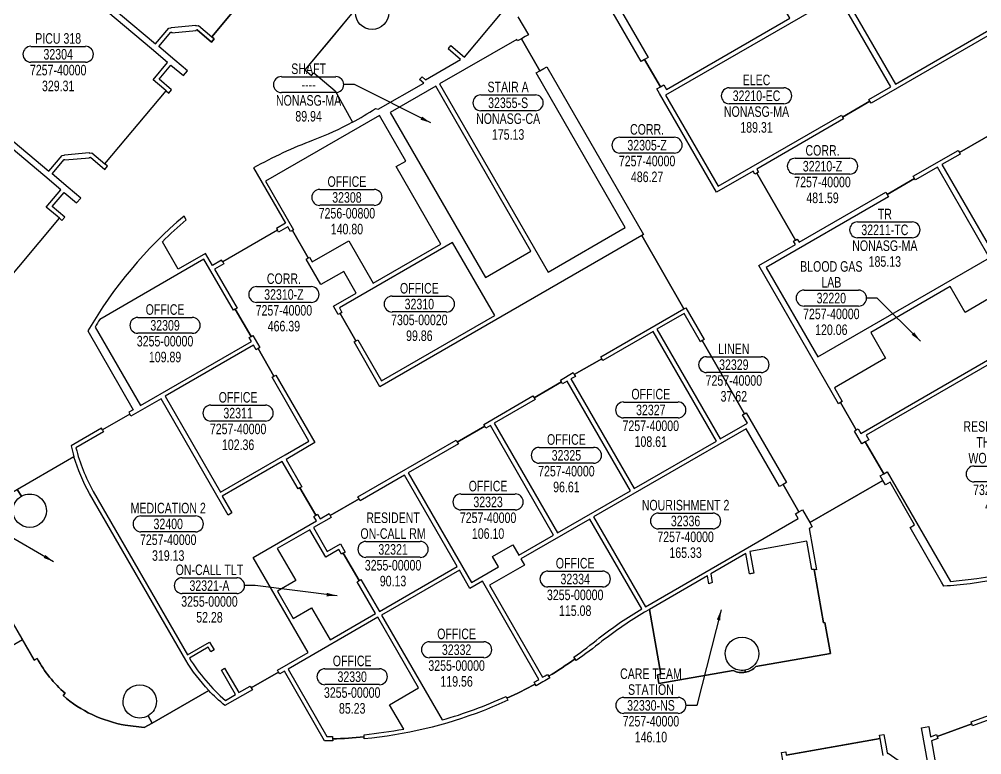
# Model space of a CAD drawing. Extents: x -1957 to 1851, y 4765 to 7321.
# Drawn here: x -1325 to -230, y 5329 to 6165 of the extents above; entities that cross this region are included whole.
import ezdxf
from ezdxf.enums import TextEntityAlignment as Align

# ---------------------------------------------------------------- set-up
doc = ezdxf.new("R2010")
doc.units = 0
doc.header["$LTSCALE"] = 48
doc.header["$MEASUREMENT"] = 0
doc.layers.get('0').update_dxf_attribs({"linetype": 'CONTINUOUS'})
for name, color, linetype in [('AREA', 3, 'CONTINUOUS'), ('AREA2', 1, 'CONTINUOUS'), ('COSTC', 6, 'CONTINUOUS'), ('PLINE2', 5, 'CONTINUOUS'), ('ROOMNA', 4, 'CONTINUOUS'), ('ROOMNO', 4, 'CONTINUOUS'), ('ROOMOV', 4, 'CONTINUOUS')]:
    doc.layers.add(name, color=color, linetype=linetype)
doc.dimstyles.get("Standard").update_dxf_attribs({"dimtxt": 0.18, "dimasz": 12, "dimexe": 0.18, "dimexo": 0.0625, "dimgap": 0.09, "dimtad": 0, "dimtih": 1, "dimtoh": 1, "dimdec": 4, "dimzin": 0, "dimtxsty": 'STANDARD', "dimcen": 0.09, "dimazin": 3, "dimtfac": 1, "dimtdec": 4, "dimtofl": 0, "dimtmove": 0, "dimatfit": 3, "dimtolj": 1, "dimtzin": 0})

# ---------------------------------------------------------------- blocks, each defined once
blk = doc.blocks.new('ROOM')
at = {"layer": 'ROOMOV'}
for p, q in [((-31, 9), (31, 9)), ((31, -9), (-31, -9))]:
    blk.add_line(p, q, dxfattribs=at)
for centre, start, end in [((-31, 0), 90, 270), ((31, 0), 270, 90)]:
    blk.add_arc(centre, 9.04, start, end, dxfattribs=at)
at = {"width": 0.75, "flags": 1}
for tag, p in [('FLFIN', (-60, -36)), ('ICRA', (60, -36)), ('FLTYPE', (-60, -48)), ('USER1', (60, -48)), ('FLCOND', (-60, -60)), ('USER2', (60, -60)), ('WLFIN', (-60, -72)), ('SITE', (-24, -72)), ('UCODE', (24, -72)), ('USER3', (60, -72)), ('WLTYPE', (-60, -84)), ('BLDG', (-24, -84)), ('UDESC', (24, -84)), ('USER4', (60, -84)), ('WLCOND', (-60, -96)), ('FLR', (-24, -96)), ('FCODE', (24, -96)), ('USER5', (60, -96)), ('CLFIN', (-60, -108)), ('COSTCD', (-24, -108)), ('FDESC', (24, -108)), ('USER6', (60, -108)), ('CLTYPE', (-60, -120)), ('DEPTD', (-24, -120)), ('DIVISION', (24, -120)), ('USER7', (60, -120)), ('CLCOND', (-60, -132)), ('RDES', (-24, -132)), ('CONTACT', (24, -132)), ('USER8', (60, -132)), ('CLHT', (-60, -144)), ('CHDATE', (-24, -144)), ('OCCUP', (24, -144)), ('BLOCK', (60, -144)), ('BASE', (-60, -156)), ('CBACK', (-24, -156)), ('PRCONTACT', (24, -156)), ('BLOCK2', (60, -156))]:
    blk.add_attdef(tag, text='', height=6, dxfattribs=at).set_placement(p, align=Align.MIDDLE_CENTER)
at = {"layer": 'AREA', "width": 0.75}
blk.add_attdef('AREA', text='', height=12, dxfattribs=at).set_placement((0, -36), align=Align.MIDDLE_CENTER)
at = {"layer": 'AREA2', "width": 0.75}
blk.add_attdef('AREA2', text='', height=12, dxfattribs=at).set_placement((0, -36), align=Align.MIDDLE_CENTER)
at = {"layer": 'COSTC', "width": 0.75}
blk.add_attdef('COSTC', text='', height=12, dxfattribs=at).set_placement((0, -18), align=Align.MIDDLE_CENTER)
at = {"layer": 'ROOMNA', "width": 0.75}
for tag, p in [('RMNAA', (0, 54)), ('RMNAB', (0, 36)), ('RMNAC', (0, 18))]:
    blk.add_attdef(tag, text='', height=12, dxfattribs=at).set_placement(p, align=Align.MIDDLE_CENTER)
at = {"layer": 'ROOMNO', "width": 0.75}
blk.add_attdef('RMNU', text='', height=12, dxfattribs=at).set_placement((0, 0), align=Align.MIDDLE_CENTER)

msp = doc.modelspace()

# ---------------------------------------------------------------- linework, layer by layer
at = {"layer": 'PLINE2', "color": 6}
for points in [[(-317.1, 6284), (-383.5, 6398.9), (-672.7, 6231.8), (-609.1, 6121.6), (-613.1, 6119.3), (-595.1, 6088.2), (-591.1, 6090.5), (-588.1, 6085.3), (-447.8, 6166.3), (-466.1, 6197.9)], [(-131.8, 6201.6), (-133, 6203.7), (-129.6, 6205.7), (-207.9, 6341.4), (-406.1, 6227), (-327.7, 6091.3), (-195.4, 6167.7), (-194.2, 6165.6)], [(-393, 6192.1), (-589.3, 6078.8), (-529.4, 5975), (-389.2, 6055.9), (-387.9, 6053.8), (-356.7, 6071.8), (-357.9, 6073.8), (-333, 6088.2)], [(-753.2, 6142.8), (-757.6, 6140.3), (-758.6, 6142), (-846.3, 6091.4), (-722.8, 5877.5), (-635.1, 5928.1), (-736.6, 6103.9), (-732.2, 6106.4)], [(-850.8, 6088.8), (-902.5, 6058.9), (-794.2, 5871.2), (-742.4, 5901.1)], [(-149.5, 6072.1), (-170.9, 6059.7), (-171.8, 6061.3), (-255, 6013.3), (-254.1, 6011.7), (-274.8, 5999.7), (-220.8, 5906.2), (-95.5, 5978.5)], [(-895.9, 5997.5), (-884.9, 6003.8), (-914.8, 6055.7), (-1044.3, 5980.9), (-1012.4, 5925.6), (-1013.9, 5924.7), (-995.9, 5893.5), (-994.4, 5894.4), (-991.4, 5889.2), (-949.8, 5913.2), (-921.8, 5864.8), (-844.9, 5909.1)], [(-220.8, 5893.8), (-279.9, 5996.8), (-305.1, 5982.3), (-306, 5983.8), (-337.1, 5965.8), (-335.6, 5963.2), (-474.8, 5882.8), (-416.1, 5781)], [(-616.4, 5919), (-914.2, 5747), (-943.6, 5798), (-941.5, 5799.3), (-959.5, 5830.4), (-961.6, 5829.2), (-967.1, 5838.6), (-941.1, 5853.6), (-955.3, 5878.3), (-981.3, 5863.3), (-998.1, 5892.3), (-995.9, 5893.5), (-1013.9, 5924.7), (-1016.1, 5923.5), (-1019.2, 5928.9), (-1029.5, 5922.9), (-1030.8, 5925), (-1093.1, 5889), (-1091.9, 5886.9), (-1102.3, 5880.9), (-1076.7, 5836.5), (-1078.8, 5835.3), (-1060.8, 5804.1), (-1058.7, 5805.3), (-1050.8, 5791.6), (-1052.9, 5790.4), (-1034.9, 5759.2), (-1032.8, 5760.4), (-988.3, 5683.5), (-1021.1, 5664.5), (-1003.2, 5633.3), (-1005.3, 5632.1), (-987.3, 5600.9), (-985.2, 5602.2), (-982.1, 5597), (-972.1, 5602.8), (-970.9, 5600.7), (-938, 5619.7), (-939.2, 5621.8), (-827.4, 5686.3), (-826.2, 5684.2), (-795, 5702.2), (-796.2, 5704.3), (-740.1, 5736.7), (-738.8, 5734.6), (-707.7, 5752.6), (-708.9, 5754.7), (-694.3, 5763.2), (-693.1, 5761), (-661.9, 5779), (-663.1, 5781.2), (-568.4, 5835.8)], [(-831.5, 5911.3), (-960.4, 5836.8), (-957.4, 5831.6), (-959.5, 5830.4), (-941.5, 5799.3), (-939.4, 5800.5), (-912.4, 5753.7), (-783.5, 5828.1)], [(-169.8, 5807.9), (-199.8, 5859.9), (-248.6, 5831.7), (-265.5, 5860.9), (-355.8, 5808.7), (-339, 5779.5), (-397.2, 5745.9), (-388.2, 5730.3), (-390.3, 5729.1), (-372.3, 5697.9), (-370.2, 5699.1), (-367.2, 5693.9)], [(-547.5, 5799.5), (-549.6, 5798.3), (-568.1, 5830.4), (-599.3, 5812.4), (-527.3, 5687.7), (-496.1, 5705.7), (-501.6, 5715.2), (-499.5, 5716.4)], [(-603.5, 5809.9), (-660.7, 5776.9), (-661.9, 5779), (-693.1, 5761), (-691.8, 5758.9), (-697, 5755.9), (-625, 5631.2), (-531.5, 5685.2)], [(-1037, 5758), (-1034.9, 5759.2), (-1052.9, 5790.4), (-1055, 5789.2), (-1058, 5794.4), (-1158.7, 5736.2), (-1095.7, 5627.1), (-1021.9, 5669.7), (-1021.9, 5669.7), (-995, 5685.2)], [(-701.3, 5753.5), (-706.5, 5750.5), (-707.7, 5752.6), (-738.8, 5734.6), (-737.6, 5732.5), (-784.4, 5705.5), (-712.4, 5580.8), (-629.3, 5628.8)], [(-788.6, 5703.1), (-793.8, 5700.1), (-795, 5702.2), (-826.2, 5684.2), (-825, 5682.1), (-882.1, 5649.1), (-810.1, 5524.4), (-779.2, 5542.2), (-786, 5554), (-763.1, 5567.3), (-756.3, 5555.5), (-716.6, 5578.4)], [(-455.5, 5635.9), (-459.5, 5633.5), (-497.5, 5699.3), (-671.1, 5599), (-612.2, 5496.9), (-438.5, 5597.2), (-441.5, 5602.4), (-437.5, 5604.7)], [(-886.4, 5646.6), (-936.7, 5617.5), (-938, 5619.7), (-970.9, 5600.7), (-969.6, 5598.5), (-989.8, 5586.9), (-974.2, 5559.9), (-959.2, 5568.5), (-953.8, 5559.1), (-955.9, 5557.8), (-937.9, 5526.7), (-935.8, 5527.9), (-914.8, 5491.6), (-826.4, 5542.7)], [(-940, 5525.4), (-937.9, 5526.7), (-955.9, 5557.8), (-958, 5556.6), (-961, 5561.8), (-975.9, 5553.2), (-994, 5584.5), (-1031, 5563.1), (-1010, 5526.7), (-1030.8, 5514.7), (-1012.8, 5483.6), (-992, 5495.6), (-971, 5459.2), (-919.1, 5489.2)]]:
    msp.add_lwpolyline(points, close=True, dxfattribs=at)
for points in [[(-1366.5, 6171.3), (-1353.7, 6160.6), (-1410.7, 6092.6), (-1291, 5992.2), (-1275.9, 6010.1), (-1273.1, 6010.4), (-1273.1, 6010.9), (-1245.2, 6013.4), (-1245.2, 6012.8), (-1242.1, 6013.1), (-1242.1, 6013.1), (-1227.1, 6000.4), (-1157.3, 6083.5), (-1160, 6085.8), (-1160, 6085.8), (-1172.4, 6096.2), (-1155.8, 6116), (-1174.1, 6131.4), (-1403.9, 6324.2, 0.002039)], [(-944.6, 6173.3), (-969.7, 6143.3), (-999.8, 6107.5), (-992.1, 6101.1), (-989.6, 6104.2), (-965.1, 6083.6), (-945.6, 6047.8, -0.034068), (-990.2, 6027.4, 0.037043), (-1057.9, 5996), (-1021.6, 5933.1), (-1032, 5927.1), (-1030.8, 5925), (-1093.1, 5889), (-1094.3, 5891.1), (-1104.7, 5885.1), (-1112.6, 5898.8), (-1143.8, 5880.8), (-1161.8, 5912, -0.018646), (-1134.6, 5936.9), (-1137.1, 5941.2, 0.08591), (-1246.5, 5810.6), (-1194.8, 5721), (-1200, 5718), (-1198.8, 5715.9), (-1229.9, 5697.9), (-1231.2, 5700), (-1265.7, 5680, 0.015196), (-1262.4, 5667.5), (-1335.8, 5625.1)], [(-944.6, 6173.3), (-999.8, 6107.5), (-992.1, 6101.1), (-989.6, 6104.2), (-965.1, 6083.6), (-945.6, 6047.8, 0.02126), (-919.4, 6063.5), (-916.2, 6062.6), (-864.4, 6092.5), (-869.3, 6096.6, 0.002933), (-866.2, 6099.5), (-862.3, 6096.3), (-822.4, 6119.3), (-836.6, 6131.2, 0.00334), (-833.5, 6135), (-817.9, 6121.9), (-775.2, 6172.9)], [(-904.2, 6172.4, -1), (-942.2, 6172.4, -0.177261)], [(-1331.6, 5477.6), (-1307.6, 5436), (-1304.1, 5438, 0.088608), (-1272.4, 5398.5), (-1274.8, 5395.8, 0.134979), (-1203.9, 5362.2), (-1182.4, 5359.4), (-1173.3, 5364.6), (-1178, 5372.8, -0.57735), (-1206.5, 5389.2, -1), (-1168.5, 5389.2, -0.267949), (-1178, 5372.8), (-1173.3, 5364.6), (-1109, 5401.8, -0.051954), (-1135.2, 5436.1), (-1244.6, 5625.6), (-1244.6, 5625.6, -0.05361), (-1262.4, 5667.5), (-1326.8, 5630.4), (-1322.2, 5622.5, -0.57735), (-1293.7, 5606.1, -1), (-1331.7, 5606.1, -0.267949), (-1322.2, 5622.5), (-1326.8, 5630.4)], [(-60.7, 5585, -0.101251), (-242.9, 5523.1, -0.015526), (-272.6, 5520.3), (-275.3, 5525), (-311.1, 5587.1), (-306, 5590), (-333.9, 5638.5), (-339.1, 5635.6), (-342.1, 5640.6), (-425.3, 5592.7), (-422.4, 5587.7), (-426, 5585.7), (-417.7, 5539), (-420.2, 5539.1), (-409.6, 5478.6), (-408, 5478.9), (-401.8, 5443.9), (-486.4, 5429, -0.165787), (-498.5, 5422.3, -0.165787), (-512.2, 5424.4), (-596.8, 5409.5), (-598.5, 5419.4), (-594.6, 5420.1), (-607.6, 5493.9), (-613.2, 5490.7, 0.020138), (-637.6, 5475.2, 0.008076), (-661.8, 5457.6, -0.017302), (-690.9, 5435.6), (-692.2, 5437.6, -0.017137), (-722.3, 5417.8), (-721, 5415.9, -0.007071), (-736.5, 5406.9), (-737.6, 5408.9, -0.017703), (-769.7, 5392.8), (-768.6, 5390.6, -0.014916), (-796.7, 5378.7, -0.068374), (-932, 5346.5), (-932.2, 5348.9, -0.017702), (-968.1, 5346.7), (-967.9, 5344.4, -0.003728), (-977.3, 5344.3), (-1023, 5423.5), (-1028.2, 5420.5), (-1029.5, 5422.6), (-1060.6, 5404.6), (-1059.4, 5402.5), (-1090.6, 5384.5, -0.030247), (-1109, 5401.8), (-1173.3, 5364.6), (-1182.4, 5359.4), (-1203.9, 5362.2, -0.134979), (-1274.8, 5395.8), (-1272.4, 5398.5, -0.088608), (-1304.1, 5438), (-1307.6, 5436), (-1321, 5459.2), (-1433.1, 5394.6)]]:
    msp.add_lwpolyline(points, format="xyb", dxfattribs=at)
for points in [[(-1289.2, 6237.4), (-1169.5, 6137), (-1154.5, 6154.9), (-1151.6, 6155.2), (-1151.6, 6155.7), (-1123.7, 6158.1), (-1123.7, 6157.6), (-1120.6, 6157.9), (-1120.7, 6157.8), (-1105.6, 6145.2), (-1035.9, 6228.3)], [(-1348.6, 5855.6), (-1278.8, 5938.8), (-1276, 5936.3), (-1272.8, 5940.1), (-1287, 5952), (-1273.5, 5968.1), (-1259.3, 5956.2), (-1254.7, 5961.7), (-1268.9, 5973.6), (-1287.2, 5989.1), (-1273.5, 6005.4), (-1272.6, 6005.5), (-1272.6, 6005), (-1244.7, 6007.4), (-1244.7, 6007.9), (-1243.7, 6008), (-1227.3, 5994.3), (-1224.2, 5998), (-1227.1, 6000.4), (-1157.3, 6083.5), (-1154.5, 6081.1), (-1151.3, 6084.9), (-1165.5, 6096.8), (-1152, 6112.9), (-1137.8, 6101), (-1133.2, 6106.5), (-1147.4, 6118.4), (-1165.8, 6133.9), (-1152, 6150.2), (-1151.1, 6150.3), (-1151.1, 6149.7), (-1123.2, 6152.2), (-1123.2, 6152.7), (-1122.2, 6152.8), (-1105.9, 6139.1), (-1102.7, 6142.8), (-1105.6, 6145.2), (-1057.2, 6202.9), (-1105.6, 6145.2), (-1102.7, 6142.8), (-1105.9, 6139.1), (-1122.2, 6152.8), (-1123.2, 6152.7), (-1123.2, 6152.7), (-1122.2, 6152.8), (-1105.9, 6139.1), (-1102.7, 6142.8), (-1105.6, 6145.2), (-1035.9, 6228.3)], [(-757.3, 6167.7), (-745.4, 6147.3), (-748.9, 6145.3), (-753.2, 6142.8), (-732.2, 6106.4), (-727.9, 6108.9), (-724.4, 6110.9), (-614.3, 5920.2), (-616.4, 5919), (-568.4, 5835.8), (-566.3, 5837), (-545.4, 5800.8), (-547.5, 5799.5), (-499.5, 5716.4), (-497.4, 5717.6), (-451.5, 5638.2), (-455.5, 5635.9), (-437.5, 5604.7), (-433.5, 5607), (-425.3, 5592.7), (-342.1, 5640.6), (-345, 5645.7), (-341, 5648), (-362, 5684.4), (-366, 5682.1), (-374.4, 5696.7), (-372.3, 5697.9), (-390.3, 5729.1), (-392.4, 5727.8), (-483.2, 5885), (-441.6, 5909), (-443.6, 5912.5), (-441.5, 5913.7), (-485.5, 5989.9), (-487.6, 5988.7), (-489.6, 5992.2), (-531.2, 5968.2), (-596.1, 6080.6), (-596.1, 6080.6), (-599.1, 6085.8), (-595.1, 6088.2), (-613.1, 6119.3), (-617.1, 6117), (-674, 6215.6)], [(-192.9, 6163.4), (-355.5, 6069.6), (-356.7, 6071.8), (-387.9, 6053.8), (-386.7, 6051.6), (-485.4, 5994.6), (-483.4, 5991.1), (-485.5, 5989.9), (-441.5, 5913.7), (-439.4, 5914.9), (-437.4, 5911.5), (-338.7, 5968.5), (-337.1, 5965.8), (-306, 5983.8), (-307.5, 5986.5), (-256.5, 6015.9), (-255, 6013.3), (-171.8, 6061.3)], [(-1348.6, 5855.6), (-1278.8, 5938.8), (-1281.5, 5941), (-1281.5, 5941), (-1293.9, 5951.4), (-1277.2, 5971.2), (-1295.6, 5986.6), (-1478, 6139.6)], [(-1331.6, 5477.6), (-1321, 5459.2), (-1445.8, 5387.3)], [(-290.6, 5317.2), (-298, 5359.1), (-289.8, 5360.6), (-287.8, 5349.1), (-281.1, 5351.6), (-280.2, 5349.3), (-240.8, 5363.7), (-241.6, 5365.9), (-202.1, 5380.3)], [(-200.5, 5375.7), (-239.9, 5361.4), (-240.8, 5363.7), (-280.2, 5349.3), (-279.4, 5347), (-286.9, 5344.3), (-241.5, 5087.1), (-240.1, 5087.6), (-240.1, 5087.5), (-236.7, 5088.7), (-236.7, 5088.8), (-236.4, 5088.9), (-235.6, 5088.3), (-230.2, 5083.8), (-70.3, 5142)], [(-454.2, 5312.8), (-457.4, 5331), (-452.6, 5331.9), (-452, 5328.2), (-383.5, 5340.2), (-345.1, 5347), (-345.8, 5350.7), (-341, 5351.5), (-338.1, 5335.3), (-338.1, 5335.3), (-337.3, 5330.5), (-336.4, 5329.9), (-336.1, 5330.4), (-313.2, 5314.3)], [(-341.7, 5327.7), (-345.1, 5347), (-452, 5328.2)]]:
    msp.add_lwpolyline(points, dxfattribs=at)
for points in [[(-1060.4, 5798.6), (-1062.9, 5802.9), (-1060.8, 5804.1), (-1078.8, 5835.3), (-1080.9, 5834.1), (-1114.4, 5892.1), (-1232.9, 5823.7, 0.005194), (-1238.3, 5814.9), (-1186.8, 5725.6)], [(-45.3, 5751.8), (-114.4, 5712), (-167.3, 5803.7), (-361, 5691.9), (-358, 5686.7), (-362, 5684.4), (-341, 5648), (-337, 5650.3), (-265.1, 5525.7, 0.084565), (-110.4, 5565), (-129.4, 5598), (-79.8, 5626.6), (-59.5, 5591.4), (20.7, 5637.7)], [(-986.4, 5594.5), (-989.4, 5599.7), (-987.3, 5600.9), (-1005.3, 5632.1), (-1007.4, 5630.9), (-1025.4, 5662.1), (-1093.7, 5622.6), (-1082.7, 5603.6), (-1086.9, 5601.1), (-1163.3, 5733.5), (-1197.5, 5713.8), (-1198.8, 5715.9), (-1229.9, 5697.9), (-1228.7, 5695.8), (-1260.1, 5677.6, 0.064451), (-1240.4, 5628), (-1133.1, 5442.2), (-1108, 5456.7), (-1102.9, 5447.9), (-1106.6, 5445.7), (-1109.6, 5450.9), (-1131, 5438.5, 0.077702), (-1090.1, 5390.4), (-1078.5, 5397.1), (-1094.6, 5424.9), (-1090.9, 5427.1), (-1074.8, 5399.2), (-1061.8, 5406.7), (-1060.6, 5404.6), (-1029.5, 5422.6), (-1030.7, 5424.7), (-996, 5444.7), (-1058.5, 5552.9)], [(-616.4, 5494.5), (-675.4, 5596.5), (-753.8, 5551.2), (-749.8, 5544.3), (-789.5, 5521.4), (-729.1, 5416.7, 0.002233), (-723.7, 5420), (-722.3, 5417.8, 0.017137), (-692.2, 5437.6), (-693.5, 5439.6, 0.017186), (-664.7, 5461.5, -0.008091), (-640.4, 5479.2, -0.019501)], [(-420.2, 5539.1), (-422.7, 5539.2), (-428.4, 5571.3), (-493.4, 5559.9), (-489, 5535, 0.00339), (-493.8, 5534.2), (-497.9, 5557.3), (-537.8, 5534.2), (-536.1, 5524.4, 0.002975), (-540.2, 5523.1), (-541.7, 5531.9), (-607.6, 5493.9), (-594.6, 5420.1), (-598.5, 5419.4), (-596.8, 5409.5), (-512.2, 5424.4, 0.165787), (-498.5, 5422.3), (-499, 5424.7, -0.466308), (-521.3, 5443.4, -1), (-483.3, 5443.4, -0.36397), (-499, 5424.7), (-498.5, 5422.3, 0.165787), (-486.4, 5429), (-401.8, 5443.9), (-408, 5478.9), (-409.6, 5478.6)], [(-797.7, 5525.9), (-811.9, 5517.7), (-823.9, 5538.5), (-912.4, 5487.4), (-843.5, 5368.1, 0.038778), (-770.8, 5395), (-769.7, 5392.8, 0.017703), (-737.6, 5408.9), (-738.7, 5411.3, 0.002232), (-733.3, 5414.3)], [(-916.6, 5485), (-1018.8, 5426), (-974.5, 5349.2, 0.002228), (-968.2, 5349.3), (-968.1, 5346.7, 0.017702), (-932.2, 5348.9), (-932.3, 5351.4, 0.02179), (-887.2, 5357.8), (-903.2, 5385.5), (-870.2, 5404.5)]]:
    msp.add_lwpolyline(points, format="xyb", close=True, dxfattribs=at)

# ---------------------------------------------------------------- block references
at = {"layer": 'ROOMNO'}
ref = msp.add_blockref('ROOM', (-1280.3, 6125.2), dxfattribs=at)
ref.add_attrib('RMNU', '32304', dxfattribs={"height": 12, "width": 0.75}).set_placement((-1280.3, 6125.2), align=Align.MIDDLE_CENTER)
ref.add_attrib('RMNAC', 'PICU 318', dxfattribs={"layer": 'ROOMNA', "height": 12, "width": 0.75}).set_placement((-1280.3, 6143.2), align=Align.MIDDLE_CENTER)
ref.add_attrib('COSTC', '7257-40000', dxfattribs={"layer": 'COSTC', "height": 12, "width": 0.75}).set_placement((-1280.3, 6107.2), align=Align.MIDDLE_CENTER)
ref.add_attrib('AREA2', '329.31', dxfattribs={"layer": 'AREA2', "height": 12, "width": 0.75}).set_placement((-1280.3, 6089.2), align=Align.MIDDLE_CENTER)
ref = msp.add_blockref('ROOM', (-995.4, 6090.7), dxfattribs=at)
ref.add_attrib('RMNU', '----', dxfattribs={"height": 12, "width": 0.75}).set_placement((-995.4, 6090.7), align=Align.MIDDLE_CENTER)
ref.add_attrib('RMNAC', 'SHAFT', dxfattribs={"layer": 'ROOMNA', "height": 12, "width": 0.75}).set_placement((-995.4, 6108.7), align=Align.MIDDLE_CENTER)
ref.add_attrib('COSTC', 'NONASG-MA', dxfattribs={"layer": 'COSTC', "height": 12, "width": 0.75}).set_placement((-995.4, 6072.7), align=Align.MIDDLE_CENTER)
ref.add_attrib('AREA2', '89.94', dxfattribs={"layer": 'AREA2', "height": 12, "width": 0.75}).set_placement((-995.4, 6054.7), align=Align.MIDDLE_CENTER)
ref = msp.add_blockref('ROOM', (-485.8, 6078), dxfattribs=at)
ref.add_attrib('RMNU', '32210-EC', dxfattribs={"height": 12, "width": 0.75}).set_placement((-485.8, 6078), align=Align.MIDDLE_CENTER)
ref.add_attrib('RMNAC', 'ELEC', dxfattribs={"layer": 'ROOMNA', "height": 12, "width": 0.75}).set_placement((-485.8, 6096), align=Align.MIDDLE_CENTER)
ref.add_attrib('COSTC', 'NONASG-MA', dxfattribs={"layer": 'COSTC', "height": 12, "width": 0.75}).set_placement((-485.8, 6060), align=Align.MIDDLE_CENTER)
ref.add_attrib('AREA2', '189.31', dxfattribs={"layer": 'AREA2', "height": 12, "width": 0.75}).set_placement((-485.8, 6042), align=Align.MIDDLE_CENTER)
ref = msp.add_blockref('ROOM', (-768.4, 6070), dxfattribs=at)
ref.add_attrib('RMNU', '32355-S', dxfattribs={"height": 12, "width": 0.75}).set_placement((-768.4, 6070), align=Align.MIDDLE_CENTER)
ref.add_attrib('RMNAC', 'STAIR A', dxfattribs={"layer": 'ROOMNA', "height": 12, "width": 0.75}).set_placement((-768.4, 6088), align=Align.MIDDLE_CENTER)
ref.add_attrib('COSTC', 'NONASG-CA', dxfattribs={"layer": 'COSTC', "height": 12, "width": 0.75}).set_placement((-768.4, 6052), align=Align.MIDDLE_CENTER)
ref.add_attrib('AREA2', '175.13', dxfattribs={"layer": 'AREA2', "height": 12, "width": 0.75}).set_placement((-768.4, 6034), align=Align.MIDDLE_CENTER)
ref = msp.add_blockref('ROOM', (-610.3, 6021.8), dxfattribs=at)
ref.add_attrib('RMNU', '32305-Z', dxfattribs={"height": 12, "width": 0.75}).set_placement((-610.3, 6021.8), align=Align.MIDDLE_CENTER)
ref.add_attrib('RMNAC', 'CORR.', dxfattribs={"layer": 'ROOMNA', "height": 12, "width": 0.75}).set_placement((-610.3, 6039.8), align=Align.MIDDLE_CENTER)
ref.add_attrib('COSTC', '7257-40000', dxfattribs={"layer": 'COSTC', "height": 12, "width": 0.75}).set_placement((-610.3, 6003.8), align=Align.MIDDLE_CENTER)
ref.add_attrib('AREA2', '486.27', dxfattribs={"layer": 'AREA2', "height": 12, "width": 0.75}).set_placement((-610.3, 5985.8), align=Align.MIDDLE_CENTER)
ref = msp.add_blockref('ROOM', (-410.7, 5997.9), dxfattribs=at)
ref.add_attrib('RMNU', '32210-Z', dxfattribs={"height": 12, "width": 0.75}).set_placement((-410.7, 5997.9), align=Align.MIDDLE_CENTER)
ref.add_attrib('RMNAC', 'CORR.', dxfattribs={"layer": 'ROOMNA', "height": 12, "width": 0.75}).set_placement((-410.7, 6015.9), align=Align.MIDDLE_CENTER)
ref.add_attrib('COSTC', '7257-40000', dxfattribs={"layer": 'COSTC', "height": 12, "width": 0.75}).set_placement((-410.7, 5979.9), align=Align.MIDDLE_CENTER)
ref.add_attrib('AREA2', '481.59', dxfattribs={"layer": 'AREA2', "height": 12, "width": 0.75}).set_placement((-410.7, 5961.9), align=Align.MIDDLE_CENTER)
ref = msp.add_blockref('ROOM', (-951.8, 5962.4), dxfattribs=at)
ref.add_attrib('RMNU', '32308', dxfattribs={"height": 12, "width": 0.75}).set_placement((-951.8, 5962.4), align=Align.MIDDLE_CENTER)
ref.add_attrib('RMNAC', 'OFFICE', dxfattribs={"layer": 'ROOMNA', "height": 12, "width": 0.75}).set_placement((-951.8, 5980.4), align=Align.MIDDLE_CENTER)
ref.add_attrib('COSTC', '7256-00800', dxfattribs={"layer": 'COSTC', "height": 12, "width": 0.75}).set_placement((-951.8, 5944.4), align=Align.MIDDLE_CENTER)
ref.add_attrib('AREA2', '140.80', dxfattribs={"layer": 'AREA2', "height": 12, "width": 0.75}).set_placement((-951.8, 5926.4), align=Align.MIDDLE_CENTER)
ref = msp.add_blockref('ROOM', (-339.8, 5925.5), dxfattribs=at)
ref.add_attrib('RMNU', '32211-TC', dxfattribs={"height": 12, "width": 0.75}).set_placement((-339.8, 5925.5), align=Align.MIDDLE_CENTER)
ref.add_attrib('RMNAC', 'TR', dxfattribs={"layer": 'ROOMNA', "height": 12, "width": 0.75}).set_placement((-339.8, 5943.5), align=Align.MIDDLE_CENTER)
ref.add_attrib('COSTC', 'NONASG-MA', dxfattribs={"layer": 'COSTC', "height": 12, "width": 0.75}).set_placement((-339.8, 5907.5), align=Align.MIDDLE_CENTER)
ref.add_attrib('AREA2', '185.13', dxfattribs={"layer": 'AREA2', "height": 12, "width": 0.75}).set_placement((-339.8, 5889.5), align=Align.MIDDLE_CENTER)
ref = msp.add_blockref('ROOM', (-400.7, 5847.9), dxfattribs=at)
ref.add_attrib('RMNU', '32220', dxfattribs={"height": 12, "width": 0.75}).set_placement((-400.7, 5847.9), align=Align.MIDDLE_CENTER)
ref.add_attrib('RMNAB', 'BLOOD GAS', dxfattribs={"layer": 'ROOMNA', "height": 12, "width": 0.75}).set_placement((-400.7, 5883.9), align=Align.MIDDLE_CENTER)
ref.add_attrib('RMNAC', 'LAB', dxfattribs={"layer": 'ROOMNA', "height": 12, "width": 0.75}).set_placement((-400.7, 5865.9), align=Align.MIDDLE_CENTER)
ref.add_attrib('COSTC', '7257-40000', dxfattribs={"layer": 'COSTC', "height": 12, "width": 0.75}).set_placement((-400.7, 5829.9), align=Align.MIDDLE_CENTER)
ref.add_attrib('AREA2', '120.06', dxfattribs={"layer": 'AREA2', "height": 12, "width": 0.75}).set_placement((-400.7, 5811.9), align=Align.MIDDLE_CENTER)
ref = msp.add_blockref('ROOM', (-1023.5, 5852), dxfattribs=at)
ref.add_attrib('RMNU', '32310-Z', dxfattribs={"height": 12, "width": 0.75}).set_placement((-1023.5, 5852), align=Align.MIDDLE_CENTER)
ref.add_attrib('RMNAC', 'CORR.', dxfattribs={"layer": 'ROOMNA', "height": 12, "width": 0.75}).set_placement((-1023.5, 5870), align=Align.MIDDLE_CENTER)
ref.add_attrib('COSTC', '7257-40000', dxfattribs={"layer": 'COSTC', "height": 12, "width": 0.75}).set_placement((-1023.5, 5834), align=Align.MIDDLE_CENTER)
ref.add_attrib('AREA2', '466.39', dxfattribs={"layer": 'AREA2', "height": 12, "width": 0.75}).set_placement((-1023.5, 5816), align=Align.MIDDLE_CENTER)
ref = msp.add_blockref('ROOM', (-869.4, 5841.1), dxfattribs=at)
ref.add_attrib('RMNU', '32310', dxfattribs={"height": 12, "width": 0.75}).set_placement((-869.4, 5841.1), align=Align.MIDDLE_CENTER)
ref.add_attrib('RMNAC', 'OFFICE', dxfattribs={"layer": 'ROOMNA', "height": 12, "width": 0.75}).set_placement((-869.4, 5859.1), align=Align.MIDDLE_CENTER)
ref.add_attrib('COSTC', '7305-00020', dxfattribs={"layer": 'COSTC', "height": 12, "width": 0.75}).set_placement((-869.4, 5823.1), align=Align.MIDDLE_CENTER)
ref.add_attrib('AREA2', '99.86', dxfattribs={"layer": 'AREA2', "height": 12, "width": 0.75}).set_placement((-869.4, 5805.1), align=Align.MIDDLE_CENTER)
ref = msp.add_blockref('ROOM', (-1158.7, 5816.9), dxfattribs=at)
ref.add_attrib('RMNU', '32309', dxfattribs={"height": 12, "width": 0.75}).set_placement((-1158.7, 5816.9), align=Align.MIDDLE_CENTER)
ref.add_attrib('RMNAC', 'OFFICE', dxfattribs={"layer": 'ROOMNA', "height": 12, "width": 0.75}).set_placement((-1158.7, 5834.9), align=Align.MIDDLE_CENTER)
ref.add_attrib('COSTC', '3255-00000', dxfattribs={"layer": 'COSTC', "height": 12, "width": 0.75}).set_placement((-1158.7, 5798.9), align=Align.MIDDLE_CENTER)
ref.add_attrib('AREA2', '109.89', dxfattribs={"layer": 'AREA2', "height": 12, "width": 0.75}).set_placement((-1158.7, 5780.9), align=Align.MIDDLE_CENTER)
ref = msp.add_blockref('ROOM', (-511.6, 5772.2), dxfattribs=at)
ref.add_attrib('RMNU', '32329', dxfattribs={"height": 12, "width": 0.75}).set_placement((-511.6, 5772.2), align=Align.MIDDLE_CENTER)
ref.add_attrib('RMNAC', 'LINEN', dxfattribs={"layer": 'ROOMNA', "height": 12, "width": 0.75}).set_placement((-511.6, 5790.2), align=Align.MIDDLE_CENTER)
ref.add_attrib('COSTC', '7257-40000', dxfattribs={"layer": 'COSTC', "height": 12, "width": 0.75}).set_placement((-511.6, 5754.2), align=Align.MIDDLE_CENTER)
ref.add_attrib('AREA2', '37.62', dxfattribs={"layer": 'AREA2', "height": 12, "width": 0.75}).set_placement((-511.6, 5736.2), align=Align.MIDDLE_CENTER)
ref = msp.add_blockref('ROOM', (-1075.6, 5717.1), dxfattribs=at)
ref.add_attrib('RMNU', '32311', dxfattribs={"height": 12, "width": 0.75}).set_placement((-1075.6, 5717.1), align=Align.MIDDLE_CENTER)
ref.add_attrib('RMNAC', 'OFFICE', dxfattribs={"layer": 'ROOMNA', "height": 12, "width": 0.75}).set_placement((-1075.6, 5735.1), align=Align.MIDDLE_CENTER)
ref.add_attrib('COSTC', '7257-40000', dxfattribs={"layer": 'COSTC', "height": 12, "width": 0.75}).set_placement((-1075.6, 5699.1), align=Align.MIDDLE_CENTER)
ref.add_attrib('AREA2', '102.36', dxfattribs={"layer": 'AREA2', "height": 12, "width": 0.75}).set_placement((-1075.6, 5681.1), align=Align.MIDDLE_CENTER)
ref = msp.add_blockref('ROOM', (-606.1, 5720.7), dxfattribs=at)
ref.add_attrib('RMNU', '32327', dxfattribs={"height": 12, "width": 0.75}).set_placement((-606.1, 5720.7), align=Align.MIDDLE_CENTER)
ref.add_attrib('RMNAC', 'OFFICE', dxfattribs={"layer": 'ROOMNA', "height": 12, "width": 0.75}).set_placement((-606.1, 5738.7), align=Align.MIDDLE_CENTER)
ref.add_attrib('COSTC', '7257-40000', dxfattribs={"layer": 'COSTC', "height": 12, "width": 0.75}).set_placement((-606.1, 5702.7), align=Align.MIDDLE_CENTER)
ref.add_attrib('AREA2', '108.61', dxfattribs={"layer": 'AREA2', "height": 12, "width": 0.75}).set_placement((-606.1, 5684.7), align=Align.MIDDLE_CENTER)
ref = msp.add_blockref('ROOM', (-207.3, 5647.9), dxfattribs=at)
ref.add_attrib('RMNU', '32222', dxfattribs={"height": 12, "width": 0.75}).set_placement((-207.3, 5647.9), align=Align.MIDDLE_CENTER)
ref.add_attrib('RMNAA', 'RESPIRATORY', dxfattribs={"layer": 'ROOMNA', "height": 12, "width": 0.75}).set_placement((-207.3, 5701.9), align=Align.MIDDLE_CENTER)
ref.add_attrib('RMNAB', 'THERAPY', dxfattribs={"layer": 'ROOMNA', "height": 12, "width": 0.75}).set_placement((-207.3, 5683.9), align=Align.MIDDLE_CENTER)
ref.add_attrib('RMNAC', 'WORKROOM', dxfattribs={"layer": 'ROOMNA', "height": 12, "width": 0.75}).set_placement((-207.3, 5665.9), align=Align.MIDDLE_CENTER)
ref.add_attrib('COSTC', '7320-40095', dxfattribs={"layer": 'COSTC', "height": 12, "width": 0.75}).set_placement((-207.3, 5629.9), align=Align.MIDDLE_CENTER)
ref.add_attrib('AREA2', '406.58', dxfattribs={"layer": 'AREA2', "height": 12, "width": 0.75}).set_placement((-207.3, 5611.9), align=Align.MIDDLE_CENTER)
ref = msp.add_blockref('ROOM', (-702.1, 5669.1), dxfattribs=at)
ref.add_attrib('RMNU', '32325', dxfattribs={"height": 12, "width": 0.75}).set_placement((-702.1, 5669.1), align=Align.MIDDLE_CENTER)
ref.add_attrib('RMNAC', 'OFFICE', dxfattribs={"layer": 'ROOMNA', "height": 12, "width": 0.75}).set_placement((-702.1, 5687.1), align=Align.MIDDLE_CENTER)
ref.add_attrib('COSTC', '7257-40000', dxfattribs={"layer": 'COSTC', "height": 12, "width": 0.75}).set_placement((-702.1, 5651.1), align=Align.MIDDLE_CENTER)
ref.add_attrib('AREA2', '96.61', dxfattribs={"layer": 'AREA2', "height": 12, "width": 0.75}).set_placement((-702.1, 5633.1), align=Align.MIDDLE_CENTER)
ref = msp.add_blockref('ROOM', (-791.2, 5616.1), dxfattribs=at)
ref.add_attrib('RMNU', '32323', dxfattribs={"height": 12, "width": 0.75}).set_placement((-791.2, 5616.1), align=Align.MIDDLE_CENTER)
ref.add_attrib('RMNAC', 'OFFICE', dxfattribs={"layer": 'ROOMNA', "height": 12, "width": 0.75}).set_placement((-791.2, 5634.1), align=Align.MIDDLE_CENTER)
ref.add_attrib('COSTC', '7257-40000', dxfattribs={"layer": 'COSTC', "height": 12, "width": 0.75}).set_placement((-791.2, 5598.1), align=Align.MIDDLE_CENTER)
ref.add_attrib('AREA2', '106.10', dxfattribs={"layer": 'AREA2', "height": 12, "width": 0.75}).set_placement((-791.2, 5580.1), align=Align.MIDDLE_CENTER)
ref = msp.add_blockref('ROOM', (-566.5, 5594.4), dxfattribs=at)
ref.add_attrib('RMNU', '32336', dxfattribs={"height": 12, "width": 0.75}).set_placement((-566.5, 5594.4), align=Align.MIDDLE_CENTER)
ref.add_attrib('RMNAC', 'NOURISHMENT 2', dxfattribs={"layer": 'ROOMNA', "height": 12, "width": 0.75}).set_placement((-566.5, 5612.4), align=Align.MIDDLE_CENTER)
ref.add_attrib('COSTC', '7257-40000', dxfattribs={"layer": 'COSTC', "height": 12, "width": 0.75}).set_placement((-566.5, 5576.4), align=Align.MIDDLE_CENTER)
ref.add_attrib('AREA2', '165.33', dxfattribs={"layer": 'AREA2', "height": 12, "width": 0.75}).set_placement((-566.5, 5558.4), align=Align.MIDDLE_CENTER)
ref = msp.add_blockref('ROOM', (-1155.1, 5591.1), dxfattribs=at)
ref.add_attrib('RMNU', '32400', dxfattribs={"height": 12, "width": 0.75}).set_placement((-1155.1, 5591.1), align=Align.MIDDLE_CENTER)
ref.add_attrib('RMNAC', 'MEDICATION 2', dxfattribs={"layer": 'ROOMNA', "height": 12, "width": 0.75}).set_placement((-1155.1, 5609.1), align=Align.MIDDLE_CENTER)
ref.add_attrib('COSTC', '7257-40000', dxfattribs={"layer": 'COSTC', "height": 12, "width": 0.75}).set_placement((-1155.1, 5573.1), align=Align.MIDDLE_CENTER)
ref.add_attrib('AREA2', '319.13', dxfattribs={"layer": 'AREA2', "height": 12, "width": 0.75}).set_placement((-1155.1, 5555.1), align=Align.MIDDLE_CENTER)
ref = msp.add_blockref('ROOM', (-899.3, 5562.1), dxfattribs=at)
ref.add_attrib('RMNU', '32321', dxfattribs={"height": 12, "width": 0.75}).set_placement((-899.3, 5562.1), align=Align.MIDDLE_CENTER)
ref.add_attrib('RMNAB', 'RESIDENT', dxfattribs={"layer": 'ROOMNA', "height": 12, "width": 0.75}).set_placement((-899.3, 5598.1), align=Align.MIDDLE_CENTER)
ref.add_attrib('RMNAC', 'ON-CALL RM', dxfattribs={"layer": 'ROOMNA', "height": 12, "width": 0.75}).set_placement((-899.3, 5580.1), align=Align.MIDDLE_CENTER)
ref.add_attrib('COSTC', '3255-00000', dxfattribs={"layer": 'COSTC', "height": 12, "width": 0.75}).set_placement((-899.3, 5544.1), align=Align.MIDDLE_CENTER)
ref.add_attrib('AREA2', '90.13', dxfattribs={"layer": 'AREA2', "height": 12, "width": 0.75}).set_placement((-899.3, 5526.1), align=Align.MIDDLE_CENTER)
ref = msp.add_blockref('ROOM', (-692.1, 5528.4), dxfattribs=at)
ref.add_attrib('RMNU', '32334', dxfattribs={"height": 12, "width": 0.75}).set_placement((-692.1, 5528.4), align=Align.MIDDLE_CENTER)
ref.add_attrib('RMNAC', 'OFFICE', dxfattribs={"layer": 'ROOMNA', "height": 12, "width": 0.75}).set_placement((-692.1, 5546.4), align=Align.MIDDLE_CENTER)
ref.add_attrib('COSTC', '3255-00000', dxfattribs={"layer": 'COSTC', "height": 12, "width": 0.75}).set_placement((-692.1, 5510.4), align=Align.MIDDLE_CENTER)
ref.add_attrib('AREA2', '115.08', dxfattribs={"layer": 'AREA2', "height": 12, "width": 0.75}).set_placement((-692.1, 5492.4), align=Align.MIDDLE_CENTER)
ref = msp.add_blockref('ROOM', (-1108.2, 5520.9), dxfattribs=at)
ref.add_attrib('RMNU', '32321-A', dxfattribs={"height": 12, "width": 0.75}).set_placement((-1108.2, 5520.9), align=Align.MIDDLE_CENTER)
ref.add_attrib('RMNAC', 'ON-CALL TLT', dxfattribs={"layer": 'ROOMNA', "height": 12, "width": 0.75}).set_placement((-1108.2, 5538.9), align=Align.MIDDLE_CENTER)
ref.add_attrib('COSTC', '3255-00000', dxfattribs={"layer": 'COSTC', "height": 12, "width": 0.75}).set_placement((-1108.2, 5502.9), align=Align.MIDDLE_CENTER)
ref.add_attrib('AREA2', '52.28', dxfattribs={"layer": 'AREA2', "height": 12, "width": 0.75}).set_placement((-1108.2, 5484.9), align=Align.MIDDLE_CENTER)
ref = msp.add_blockref('ROOM', (-827, 5448), dxfattribs=at)
ref.add_attrib('RMNU', '32332', dxfattribs={"height": 12, "width": 0.75}).set_placement((-827, 5448), align=Align.MIDDLE_CENTER)
ref.add_attrib('RMNAC', 'OFFICE', dxfattribs={"layer": 'ROOMNA', "height": 12, "width": 0.75}).set_placement((-827, 5466), align=Align.MIDDLE_CENTER)
ref.add_attrib('COSTC', '3255-00000', dxfattribs={"layer": 'COSTC', "height": 12, "width": 0.75}).set_placement((-827, 5430), align=Align.MIDDLE_CENTER)
ref.add_attrib('AREA2', '119.56', dxfattribs={"layer": 'AREA2', "height": 12, "width": 0.75}).set_placement((-827, 5412), align=Align.MIDDLE_CENTER)
ref = msp.add_blockref('ROOM', (-945.8, 5417.3), dxfattribs=at)
ref.add_attrib('RMNU', '32330', dxfattribs={"height": 12, "width": 0.75}).set_placement((-945.8, 5417.3), align=Align.MIDDLE_CENTER)
ref.add_attrib('RMNAC', 'OFFICE', dxfattribs={"layer": 'ROOMNA', "height": 12, "width": 0.75}).set_placement((-945.8, 5435.3), align=Align.MIDDLE_CENTER)
ref.add_attrib('COSTC', '3255-00000', dxfattribs={"layer": 'COSTC', "height": 12, "width": 0.75}).set_placement((-945.8, 5399.3), align=Align.MIDDLE_CENTER)
ref.add_attrib('AREA2', '85.23', dxfattribs={"layer": 'AREA2', "height": 12, "width": 0.75}).set_placement((-945.8, 5381.3), align=Align.MIDDLE_CENTER)
ref = msp.add_blockref('ROOM', (-605.9, 5384.7), dxfattribs=at)
ref.add_attrib('RMNU', '32330-NS', dxfattribs={"height": 12, "width": 0.75}).set_placement((-605.9, 5384.7), align=Align.MIDDLE_CENTER)
ref.add_attrib('RMNAB', 'CARE TEAM', dxfattribs={"layer": 'ROOMNA', "height": 12, "width": 0.75}).set_placement((-605.9, 5420.7), align=Align.MIDDLE_CENTER)
ref.add_attrib('RMNAC', 'STATION', dxfattribs={"layer": 'ROOMNA', "height": 12, "width": 0.75}).set_placement((-605.9, 5402.7), align=Align.MIDDLE_CENTER)
ref.add_attrib('COSTC', '7257-40000', dxfattribs={"layer": 'COSTC', "height": 12, "width": 0.75}).set_placement((-605.9, 5366.7), align=Align.MIDDLE_CENTER)
ref.add_attrib('AREA2', '146.10', dxfattribs={"layer": 'AREA2', "height": 12, "width": 0.75}).set_placement((-605.9, 5348.7), align=Align.MIDDLE_CENTER)

# ---------------------------------------------------------------- leaders
for points in [[(-856.4, 6047.2), (-943.3, 6090.7), (-955.3, 6090.7)], [(-299.3, 5799.1), (-348.6, 5847.9), (-360.6, 5847.9)], [(-1285.5, 5548.1), (-1342.8, 5581.2), (-1354.8, 5581.2)], [(-962.9, 5509.3), (-1056.2, 5520.9), (-1068.2, 5520.9)], [(-526.1, 5493.4), (-553.8, 5384.7), (-565.8, 5384.7)]]:
    msp.add_leader(points, dimstyle='STANDARD', override={"dimgap": 12, "dimtad": 0}, dxfattribs=at)

doc.saveas('drawing.dxf')
